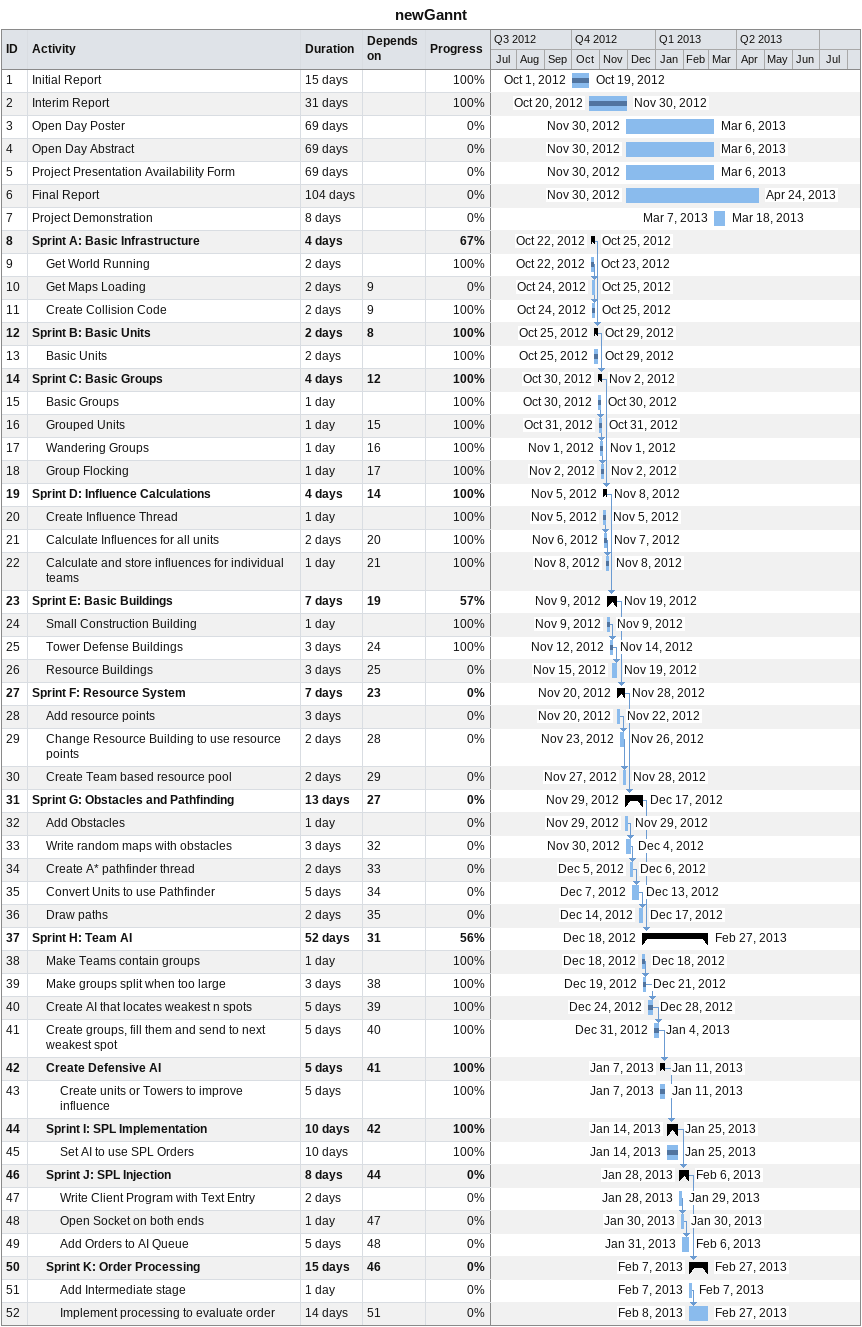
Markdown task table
newGannt

| ID | Level | Task | Duration | Start | Finish | Predecessors | % complete |
|---|---|---|---|---|---|---|---|
| 1 | 1 | Initial Report | 15d | 2012-10-01 | 2012-10-19 |  | 100 |
| 2 | 1 | Interim Report | 31d | 2012-10-20 | 2012-11-30 |  | 100 |
| 3 | 1 | Open Day Poster | 69d | 2012-11-30 | 2013-03-06 |  | 0 |
| 4 | 1 | Open Day Abstract | 69d | 2012-11-30 | 2013-03-06 |  | 0 |
| 5 | 1 | Project Presentation Availability Form | 69d | 2012-11-30 | 2013-03-06 |  | 0 |
| 6 | 1 | Final Report | 104d | 2012-11-30 | 2013-04-24 |  | 0 |
| 7 | 1 | Project Demonstration | 8d | 2013-03-07 | 2013-03-18 |  | 0 |
| 8 | 1 | **Sprint A: Basic Infrastructure** | 4d | 2012-10-22 | 2012-10-25 |  | 67 |
| 9 | 2 | Get World Running | 2d | 2012-10-22 | 2012-10-23 |  | 100 |
| 10 | 2 | Get Maps Loading | 2d | 2012-10-24 | 2012-10-25 | 9 | 0 |
| 11 | 2 | Create Collision Code | 2d | 2012-10-24 | 2012-10-25 | 9 | 100 |
| 12 | 1 | **Sprint B: Basic Units** | 2d | 2012-10-25 | 2012-10-29 | 8 | 100 |
| 13 | 2 | Basic Units | 2d | 2012-10-25 | 2012-10-29 |  | 100 |
| 14 | 1 | **Sprint C: Basic Groups** | 4d | 2012-10-30 | 2012-11-02 | 12 | 100 |
| 15 | 2 | Basic Groups | 1d | 2012-10-30 | 2012-10-30 |  | 100 |
| 16 | 2 | Grouped Units | 1d | 2012-10-31 | 2012-10-31 | 15 | 100 |
| 17 | 2 | Wandering Groups | 1d | 2012-11-01 | 2012-11-01 | 16 | 100 |
| 18 | 2 | Group Flocking | 1d | 2012-11-02 | 2012-11-02 | 17 | 100 |
| 19 | 1 | **Sprint D: Influence Calculations** | 4d | 2012-11-05 | 2012-11-08 | 14 | 100 |
| 20 | 2 | Create Influence Thread | 1d | 2012-11-05 | 2012-11-05 |  | 100 |
| 21 | 2 | Calculate Influences for all units | 2d | 2012-11-06 | 2012-11-07 | 20 | 100 |
| 22 | 2 | Calculate and store influences for individual teams | 1d | 2012-11-08 | 2012-11-08 | 21 | 100 |
| 23 | 1 | **Sprint E: Basic Buildings** | 7d | 2012-11-09 | 2012-11-19 | 19 | 57 |
| 24 | 2 | Small Construction Building | 1d | 2012-11-09 | 2012-11-09 |  | 100 |
| 25 | 2 | Tower Defense Buildings | 3d | 2012-11-12 | 2012-11-14 | 24 | 100 |
| 26 | 2 | Resource Buildings | 3d | 2012-11-15 | 2012-11-19 | 25 | 0 |
| 27 | 1 | **Sprint F: Resource System** | 7d | 2012-11-20 | 2012-11-28 | 23 | 0 |
| 28 | 2 | Add resource points | 3d | 2012-11-20 | 2012-11-22 |  | 0 |
| 29 | 2 | Change Resource Building to use resource points | 2d | 2012-11-23 | 2012-11-26 | 28 | 0 |
| 30 | 2 | Create Team based resource pool | 2d | 2012-11-27 | 2012-11-28 | 29 | 0 |
| 31 | 1 | **Sprint G: Obstacles and Pathfinding** | 13d | 2012-11-29 | 2012-12-17 | 27 | 0 |
| 32 | 2 | Add Obstacles | 1d | 2012-11-29 | 2012-11-29 |  | 0 |
| 33 | 2 | Write random maps with obstacles | 3d | 2012-11-30 | 2012-12-04 | 32 | 0 |
| 34 | 2 | Create A* pathfinder thread | 2d | 2012-12-05 | 2012-12-06 | 33 | 0 |
| 35 | 2 | Convert Units to use Pathfinder | 5d | 2012-12-07 | 2012-12-13 | 34 | 0 |
| 36 | 2 | Draw paths | 2d | 2012-12-14 | 2012-12-17 | 35 | 0 |
| 37 | 1 | **Sprint H: Team AI** | 52d | 2012-12-18 | 2013-02-27 | 31 | 56 |
| 38 | 2 | Make Teams contain groups | 1d | 2012-12-18 | 2012-12-18 |  | 100 |
| 39 | 2 | Make groups split when too large | 3d | 2012-12-19 | 2012-12-21 | 38 | 100 |
| 40 | 2 | Create AI that locates weakest n spots | 5d | 2012-12-24 | 2012-12-28 | 39 | 100 |
| 41 | 2 | Create groups, fill them and send to next weakest spot | 5d | 2012-12-31 | 2013-01-04 | 40 | 100 |
| 42 | 2 | **Create Defensive AI** | 5d | 2013-01-07 | 2013-01-11 | 41 | 100 |
| 43 | 3 | Create units or Towers to improve influence | 5d | 2013-01-07 | 2013-01-11 |  | 100 |
| 44 | 2 | **Sprint I: SPL Implementation** | 10d | 2013-01-14 | 2013-01-25 | 42 | 100 |
| 45 | 3 | Set AI to use SPL Orders | 10d | 2013-01-14 | 2013-01-25 |  | 100 |
| 46 | 2 | **Sprint J: SPL Injection** | 8d | 2013-01-28 | 2013-02-06 | 44 | 0 |
| 47 | 3 | Write Client Program with Text Entry | 2d | 2013-01-28 | 2013-01-29 |  | 0 |
| 48 | 3 | Open Socket on both ends | 1d | 2013-01-30 | 2013-01-30 | 47 | 0 |
| 49 | 3 | Add Orders to AI Queue | 5d | 2013-01-31 | 2013-02-06 | 48 | 0 |
| 50 | 2 | **Sprint K: Order Processing** | 15d | 2013-02-07 | 2013-02-27 | 46 | 0 |
| 51 | 3 | Add Intermediate stage | 1d | 2013-02-07 | 2013-02-07 |  | 0 |
| 52 | 3 | Implement processing to evaluate order | 14d | 2013-02-08 | 2013-02-27 | 51 | 0 |
